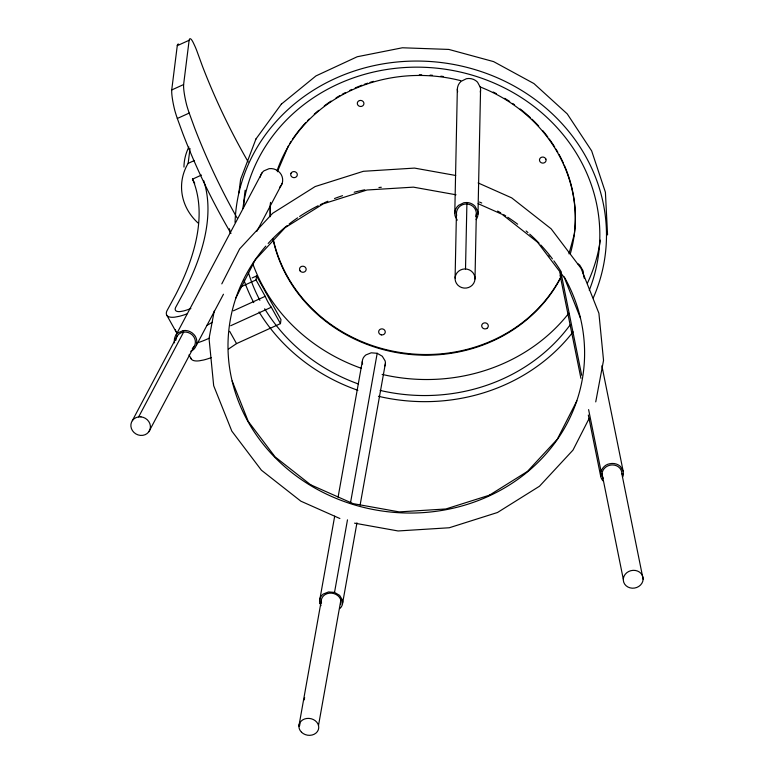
<?xml version="1.0" encoding="UTF-8"?>
<svg xmlns="http://www.w3.org/2000/svg" width="774" height="774" viewBox="0 0 774 774"><rect width="100%" height="100%" fill="white"/><g stroke="black" fill="none" stroke-linecap="round" stroke-linejoin="round"><path stroke-width="1.16" d="M454.793 212.976L457.347 88.952M455.093 278.079L456.437 213.111M465.513 268.955L466.925 202.507L463.907 202.73L458.566 205.333A11.397 10.971 1.2 0 0 455.044 215.859L457.231 220.174M474.994 278.998A9.965 9.588 1.2 0 0 460.472 270.01A9.965 9.588 1.2 0 0 459.669 286.603A9.965 9.588 1.2 0 0 474.994 278.998L476.339 214.03M477.984 214.175L480.548 90.142M230.971 233.4A759.313 694.201 7.1 0 1 182.858 133.65L177.323 118.48A24.139 4.151 73.9 0 1 174.779 110.392L174.111 107.615A23.588 3.754 75.7 0 1 171.731 89.919L177.265 45.676L189.137 40.267A23.104 3.676 75.7 0 1 193.355 42.841L194.11 44.466A23.646 4.064 73.9 0 1 196.925 51.084L202.459 66.264A759.313 694.201 7.1 0 0 248.231 161.989M237.057 217.92A759.313 694.201 7.1 0 1 194.738 128.252L189.204 113.072A24.139 4.151 73.9 0 1 186.66 104.993L185.983 102.216A23.588 3.754 75.7 0 1 183.612 84.521L189.137 40.267M198.134 223.076A54.238 49.584 7.1 0 1 188.15 163.362L189.998 148.531M238.866 192.978L240.627 179.287L255.952 138.972M228.543 348.968A34.636 11.649 -29.2 0 0 230.265 347.865L236.534 343.608L280.469 323.619L271.306 307.239A15.17 3.425 65.5 0 1 265.201 296.326L256.049 279.946L256.542 275.941L252.15 277.943M280.469 323.619L280.972 319.614L256.542 275.941M319.614 600.663L334.687 516.19M338.083 497.16L362.29 361.535M298.909 726.031L321.258 600.779M299.567 725.877L299.993 723.516M304.211 699.88L304.627 697.519M339.786 608.606A11.397 9.646 10.1 0 0 342.427 599.995L339.612 595.37L334.523 592.42L347.478 519.847M350.448 503.197L377.19 353.292L371.21 352.809L365.938 354.908A11.397 9.646 10.1 0 0 362.58 364.099M318.501 725.47L340.85 600.218L342.427 599.995M342.727 602.549L356.949 522.847M360.133 504.996L385.394 363.422M209.203 337.638L214.263 310.984M595.738 401.89L603.536 360.365L598.902 313.247L581.148 268.568M190.733 351.299C197.312 348.726 198.792 339.573 194.022 334.62A11.397 10.439 27.9 0 0 183.274 330.575L178.059 332.791A11.726 10.739 27.9 0 0 174.547 342.863M279.646 187.26C283.835 183.554 283.497 176.685 279.869 172.699A11.397 10.439 27.9 0 0 269.12 168.664L263.905 170.87A11.726 10.739 27.9 0 0 260.267 177.178M603.449 481.234C597.276 475.575 601.843 465.126 609.535 463.79A11.397 10.178 -11.4 0 1 620.448 466.48L623.157 471.153L623.399 473.852A11.736 10.478 -11.4 0 1 622.867 476.552M568.958 253.843L574.308 234.27A152.759 139.659 7.1 0 0 564.265 165.123M277.373 171.751L288.596 145.454M221.799 283.874L239.65 248.88L272.651 213.295L315.173 186.544L363.374 171.296L414.516 168.093L455.702 175.475M235.654 298.3L255.246 259.9L285.122 227.682L323.251 203.843L367.031 189.998L413.403 187.144L456.031 194.787M576.872 400.845L557.29 439.226L527.423 471.434L489.313 495.263M589.227 418.279L572.992 450.1L539.488 486.236L497.489 512.504L449.259 527.762L398.097 530.964L354.54 523.156M176.133 334.813L261.989 172.892M132.335 420.659L177.294 335.848M138.643 416.925L183.612 332.114L183.274 330.575M148.966 431.602L193.926 346.791M196.354 345.359L223.463 294.226M256.794 231.378L282.2 183.438M281.359 104.122L315.956 75.92L357.22 56.754L402.393 47.775L448.823 49.43L493.599 61.61L533.915 83.553L567.226 113.875L591.665 150.911L605.413 192.262L607.561 234.928M255.759 139.243L281.523 103.88M171.741 89.948L183.622 84.55M177.323 118.48L189.204 113.072M188.15 163.362L194.506 160.479M201.453 175.079L192.436 179.191L194.719 183.283M240.666 286.941L256.049 279.946M233.351 310.819L265.201 296.326M230.671 325.738L271.306 307.239M489.826 495.07L445.853 508.973L399.2 511.895L353.05 503.622L310.548 484.737M320.978 605.665L319.914 603.217L321.5 602.994A9.965 8.437 10.1 0 1 331.572 593.155A9.965 8.437 10.1 0 1 340.647 604.591M600.498 473.862L602.037 473.862L623.312 579.262M603.139 478.313A9.956 8.891 -11.4 0 1 609.806 465.222A9.956 8.891 -11.4 0 1 621.851 473.862L623.399 473.852M334.523 592.42L328.544 591.936L323.261 594.035A11.397 9.646 10.1 0 0 319.914 603.217M377.19 353.292L382.279 356.243L385.104 360.868A11.397 9.646 10.1 0 1 384.91 365.918M478.119 182.935L511.711 197.873L551.136 228.814L580.713 267.891M478.119 203.659L502.113 214.33L537.543 242.233L564.401 277.721L580.471 318.172M339.892 518.522L300.854 501.175L261.409 470.205L231.823 431.118L213.682 385.723L209.057 338.596M310.887 484.979L275.089 456.883L248.251 421.414L232.181 380.982M229.665 331.33L236.534 343.608M166.865 315.337L176.017 331.717M188.991 354.918L191.284 359.01M584.215 278.214L582.541 269.923L579.832 265.25A11.397 10.178 -11.4 0 0 577.549 263.595M559.883 272.632L560.802 277.005M601.891 365.802L623.157 471.153M621.861 473.852L643.136 579.281A9.956 8.891 -11.4 0 1 627.869 586.992A9.956 8.891 -11.4 0 1 628.662 571.512A9.956 8.891 -11.4 0 1 643.126 579.281M560.898 272.303L581.68 375.284M588.608 409.61L601.03 471.163M560.124 275.331L580.916 378.312M588.317 415.009L600.74 476.561M183.96 167.078A54.238 49.584 7.1 0 1 188.875 147.031M177.246 45.637A23.104 3.676 75.7 0 1 178.755 44.263M203.659 180.574A674.086 226.676 -29.2 0 1 184.125 291.788L175.534 307.607A16.951 5.699 -29.2 0 0 180.477 311.535L183.457 310.974A24.671 8.291 -29.2 0 0 190.868 308.487M192.474 178.852A664.121 223.328 -29.2 0 1 175.63 294.797L166.884 310.925A26.926 9.056 -29.2 0 0 174.75 317.156L179.162 316.334A34.636 11.649 -29.2 0 0 186.873 313.915M177.672 333.023A26.926 9.056 -29.2 0 1 175.475 329.782M190.868 358.12A26.926 9.056 -29.2 0 0 199.17 360.829L203.591 360.007A34.636 11.649 -29.2 0 0 211.292 357.588M209.435 338.074A34.636 11.649 -29.2 0 1 196.906 342.969M212.395 322.216A34.636 11.649 -29.2 0 1 207.006 325.303M229.404 228.727A674.086 226.676 -29.2 0 1 230.488 233.332M561.595 275.544A152.759 139.659 7.1 0 1 405.431 353.234A152.759 139.659 7.1 0 1 273.28 239.418M270.32 216.052A152.759 139.659 7.1 0 1 270.532 202.914M289.824 143.442A152.759 139.659 7.1 0 1 291.092 141.439M292.398 139.455A152.759 139.659 7.1 0 1 305.817 122.544M307.471 120.792A152.759 139.659 7.1 0 1 309.155 119.08M314.254 114.213A152.759 139.659 7.1 0 1 318.685 110.353M324.258 105.922A152.759 139.659 7.1 0 1 331.049 101.084M336.071 97.872A152.759 139.659 7.1 0 1 340.154 95.454M342.224 94.293A152.759 139.659 7.1 0 1 345.388 92.599M349.693 90.452A152.759 139.659 7.1 0 1 351.88 89.426M355.198 87.936A152.759 139.659 7.1 0 1 361.971 85.198M364.254 84.356A152.759 139.659 7.1 0 1 367.698 83.157M370.011 82.402A152.759 139.659 7.1 0 1 373.484 81.338M419.305 74.788A152.759 139.659 7.1 0 1 421.695 74.807M430.112 75.136A152.759 139.659 7.1 0 1 432.521 75.301M440.899 76.171A152.759 139.659 7.1 0 1 443.279 76.5M493.212 92.029A152.759 139.659 7.1 0 1 496.386 93.644M504.667 98.308A152.759 139.659 7.1 0 1 509.689 101.462M512.62 103.435A152.759 139.659 7.1 0 1 514.546 104.771M520.176 108.97A152.759 139.659 7.1 0 1 530.248 117.542M531.999 119.196A152.759 139.659 7.1 0 1 538.704 126.056M542.632 130.506A152.759 139.659 7.1 0 1 547.828 137.027M549.269 138.981A152.759 139.659 7.1 0 1 554.716 147.05M555.984 149.121A152.759 139.659 7.1 0 1 557.822 152.265M559.002 154.374A152.759 139.659 7.1 0 1 563.298 162.956M564.227 276.899A178.533 163.227 7.1 0 1 510.53 484.282A178.533 163.227 7.1 0 1 277.779 460.269A178.533 163.227 7.1 0 1 265.801 246.113M268.172 243.442A178.533 163.227 7.1 0 1 287.27 225.495M289.099 224.054A178.533 163.227 7.1 0 1 297.651 217.804M299.615 216.478A178.533 163.227 7.1 0 1 318.172 205.729M320.31 204.675A178.533 163.227 7.1 0 1 323.522 203.156M324.606 202.672A178.533 163.227 7.1 0 1 327.866 201.23M334.542 198.521A178.533 163.227 7.1 0 1 342.534 195.677M354.202 192.233A178.533 163.227 7.1 0 1 364.844 189.794M378.931 187.54A178.533 163.227 7.1 0 1 381.301 187.26M479.561 202.062A178.533 163.227 7.1 0 1 481.747 203.03M497.634 211.07A178.533 163.227 7.1 0 1 500.681 212.831M503.729 214.679A178.533 163.227 7.1 0 1 505.761 215.956M507.783 217.262A178.533 163.227 7.1 0 1 517.661 224.199M526.117 230.971A178.533 163.227 7.1 0 1 527.936 232.539M529.716 234.125A178.533 163.227 7.1 0 1 539.101 243.21M540.765 244.971A178.533 163.227 7.1 0 1 552.433 258.893M553.874 260.838A178.533 163.227 7.1 0 1 561.227 271.809M600.324 240.133A179.326 163.953 7.1 0 1 587.514 282.965M568.813 313.247A179.326 163.953 7.1 0 1 382.124 374.393M361.41 368.327A179.326 163.953 7.1 0 1 252.643 263.334M243.733 205.961A179.326 163.953 7.1 0 1 245.174 190.21M235.054 222.409A186.002 170.048 7.1 0 1 458.556 65.422A186.002 170.048 7.1 0 1 593.271 297.913M573.07 331.853A186.002 170.048 7.1 0 1 378.438 396.288M357.869 390.299A186.002 170.048 7.1 0 1 259.058 311.941M253.766 302.615A186.002 170.048 7.1 0 1 243.868 279.859M480.151 86.93A152.759 139.659 7.1 0 1 570.274 253.901M561.508 276.212A152.759 139.659 7.1 0 1 404.705 353.824A152.759 139.659 7.1 0 1 272.951 238.934M270.232 216.72A152.759 139.659 7.1 0 1 270.542 202.372M277.092 170.706A152.759 139.659 7.1 0 1 460.753 80.67M476.165 219.623A11.397 10.971 1.2 0 0 477.732 211.292L474.965 206.174A11.736 11.291 1.2 0 0 466.925 202.517M480.277 92.058A11.397 10.971 1.2 0 0 480.296 87.259L477.529 82.15A11.726 11.291 1.2 0 0 466.461 78.706L461.13 81.299A11.397 10.971 1.2 0 0 457.608 91.835M582.541 269.923A11.726 10.478 -11.4 0 1 582.783 272.622M549.076 256.61A3.319 3.038 7.1 0 1 548.621 255.952M192.31 348.561A9.965 9.124 27.9 0 0 194.767 338.673A9.965 9.124 27.9 0 0 185.924 332.056L183.38 332.123A9.965 9.124 27.9 0 0 175.833 340.357M456.65 215.607A9.965 9.588 1.2 0 1 466.848 203.997A9.965 9.588 1.2 0 1 475.884 216.497M242.852 208.641A179.326 163.953 7.1 0 1 461.73 72.379A179.326 163.953 7.1 0 1 589.266 290.298M570.322 324.645A179.326 163.953 7.1 0 1 380.131 390.415M358.265 383.943A179.326 163.953 7.1 0 1 264.689 308.768M259.89 300.322A179.326 163.953 7.1 0 1 248.406 272.603M290.995 173.279L290.743 174.005A3.319 3.038 7.1 0 0 294.855 177.575A3.319 3.038 7.1 0 0 296.548 172.718A3.319 3.038 7.1 0 0 290.995 173.279M359.475 100.572L358.73 100.91A3.319 3.038 7.1 0 0 358.952 106.048A3.319 3.038 7.1 0 0 363.925 103.784A3.319 3.038 7.1 0 0 359.475 100.572M486.885 328.408L486.149 328.747A3.319 3.038 7.1 0 1 481.699 325.535A3.319 3.038 7.1 0 1 486.672 323.28A3.319 3.038 7.1 0 1 486.885 328.408M140.955 416.867L138.411 416.934A9.965 9.124 27.9 0 0 130.912 426.377A9.965 9.124 27.9 0 0 140.336 435.394L142.88 435.327A9.965 9.124 27.9 0 0 150.379 425.884A9.965 9.124 27.9 0 0 140.955 416.867M381.359 334.871L380.566 334.629A3.319 3.038 7.1 0 1 379.831 329.521A3.319 3.038 7.1 0 1 385.162 331.185A3.319 3.038 7.1 0 1 381.359 334.871M545.893 159.096L545.506 158.409A3.319 3.038 7.1 0 0 539.913 158.496A3.319 3.038 7.1 0 0 542.487 163.101A3.319 3.038 7.1 0 0 545.893 159.096M300.118 270.91L299.732 270.232A3.319 3.038 7.1 0 1 303.137 266.217A3.319 3.038 7.1 0 1 305.711 270.832A3.319 3.038 7.1 0 1 300.118 270.91M301.531 732.243A9.965 8.437 10.1 0 0 318.298 729.843A9.965 8.437 10.1 0 0 306.639 718.485A9.965 8.437 10.1 0 0 301.531 732.243"/></g></svg>
